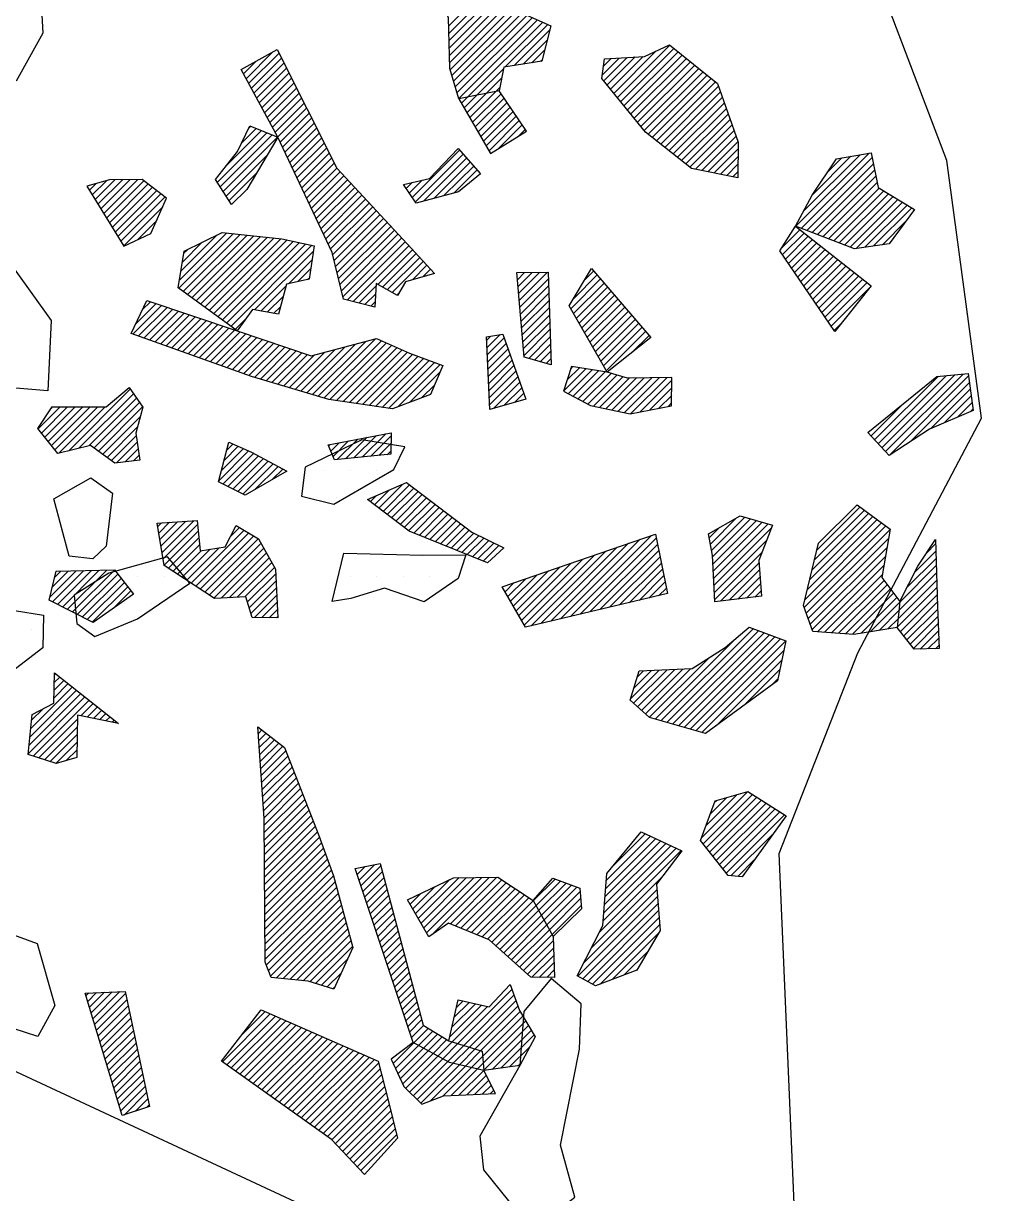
# Model space of a CAD drawing. Header units: metres. Extents: x -15 to -9.58, y -12.28 to -6.71.
# Drawn here: x -11.148 to -10.694, y -11.654 to -11.102 of the extents above; entities that cross this region are included whole.
import ezdxf

# ---------------------------------------------------------------- set-up
doc = ezdxf.new("R2010")
doc.units = ezdxf.units.M
doc.header["$LTSCALE"] = 25
doc.header["$MEASUREMENT"] = 0
doc.linetypes.add('STRICHPUNKTX2', pattern=[2, 1, -0.5, 0, -0.5])
doc.layers.get('0').update_dxf_attribs({"linetype": 'CONTINUOUS'})
for name, color, linetype in [('BEFUND', 1, 'CONTINUOUS'), ('GRABUNGSGRENZE', 3, 'STRICHPUNKTX2'), ('KNOCHEN', 2, 'CONTINUOUS'), ('KNOCHENSCHRAFF', 2, 'CONTINUOUS'), ('STEINE', 4, 'CONTINUOUS'), ('STEINESCHRAFF', 4, 'CONTINUOUS')]:
    doc.layers.add(name, color=color, linetype=linetype)

# ---------------------------------------------------------------- blocks, each defined once
blk = doc.blocks.new('*X7')
at = {"color": 0}
for p, q in [((-1094.728, -1110.285), (-1093.044, -1108.601)), ((-1094.719, -1110.629), (-1092.912, -1108.822)), ((-1094.71, -1110.973), (-1092.73, -1108.993)), ((-1094.7, -1111.317), (-1092.486, -1109.103)), ((-1094.691, -1111.662), (-1092.242, -1109.213)), ((-1094.682, -1112.006), (-1091.998, -1109.322)), ((-1094.657, -1112.335), (-1091.754, -1109.432)), ((-1094.575, -1112.606), (-1091.51, -1109.541)), ((-1094.492, -1112.877), (-1091.266, -1109.651)), ((-1094.41, -1113.148), (-1091.022, -1109.761)), ((-1094.327, -1113.419), (-1090.779, -1109.87)), ((-1094.245, -1113.69), (-1090.535, -1109.98)), ((-1093.833, -1113.632), (-1090.291, -1110.09)), ((-1092.053, -1112.205), (-1090.047, -1110.199)), ((-1091.634, -1112.14), (-1089.955, -1110.461)), ((-1091.216, -1112.075), (-1090.078, -1110.938)), ((-1086.771, -1113.641), (-1084.303, -1111.173)), ((-1104.276, -1112.762), (-1103.015, -1111.5)), ((-1104.152, -1112.991), (-1102.726, -1111.565)), ((-1090.797, -1112.01), (-1090.202, -1111.415)), ((-1087.246, -1113.055), (-1085.927, -1111.736)), ((-1087.088, -1113.251), (-1085.549, -1111.711)), ((-1086.929, -1113.446), (-1084.935, -1111.452)), ((-1086.613, -1113.836), (-1084.107, -1111.33)), ((-1086.454, -1114.032), (-1083.911, -1111.488)), ((-1086.296, -1114.227), (-1083.714, -1111.645)), ((-1104.401, -1112.533), (-1103.81, -1111.942)), ((-1104.027, -1113.219), (-1102.607, -1111.8)), ((-1103.902, -1113.448), (-1102.489, -1112.035)), ((-1103.778, -1113.677), (-1102.371, -1112.27)), ((-1093.391, -1113.543), (-1092.14, -1112.293)), ((-1090.378, -1111.945), (-1090.325, -1111.892)), ((-1087.474, -1112.577), (-1086.684, -1111.786)), ((-1087.423, -1112.172), (-1087.062, -1111.811)), ((-1087.404, -1112.86), (-1086.305, -1111.761)), ((-1086.138, -1114.422), (-1083.518, -1111.803)), ((-1085.98, -1114.617), (-1083.322, -1111.96)), ((-1085.821, -1114.813), (-1083.126, -1112.118)), ((-1085.663, -1115.008), (-1082.93, -1112.275)), ((-1103.653, -1113.906), (-1102.252, -1112.505)), ((-1103.529, -1114.135), (-1102.134, -1112.741)), ((-1092.949, -1113.455), (-1092.228, -1112.734)), ((-1085.505, -1115.203), (-1082.734, -1112.432)), ((-1085.322, -1115.374), (-1082.538, -1112.59)), ((-1085.125, -1115.53), (-1082.342, -1112.747)), ((-1103.404, -1114.364), (-1102.016, -1112.976)), ((-1103.279, -1114.593), (-1101.897, -1113.211)), ((-1093.73, -1114.59), (-1092.507, -1113.367)), ((-1092.507, -1113.367), (-1092.315, -1113.174)), ((-1084.927, -1115.687), (-1082.146, -1112.905)), ((-1084.73, -1115.843), (-1082.001, -1113.114)), ((-1084.533, -1115.999), (-1081.909, -1113.375)), ((-1103.155, -1114.822), (-1101.779, -1113.446)), ((-1103.03, -1115.051), (-1101.66, -1113.681)), ((-1102.906, -1115.28), (-1101.542, -1113.916)), ((-1094.119, -1113.918), (-1093.833, -1113.632)), ((-1093.989, -1114.142), (-1093.391, -1113.543)), ((-1093.86, -1114.366), (-1092.949, -1113.455)), ((-1093.6, -1114.814), (-1092.255, -1113.469)), ((-1093.471, -1115.037), (-1092.112, -1113.679)), ((-1093.341, -1115.261), (-1091.969, -1113.889)), ((-1084.336, -1116.155), (-1081.817, -1113.636)), ((-1084.138, -1116.312), (-1081.724, -1113.898)), ((-1102.781, -1115.509), (-1101.424, -1114.152)), ((-1102.667, -1115.749), (-1101.305, -1114.387)), ((-1093.211, -1115.485), (-1091.826, -1114.1)), ((-1093.082, -1115.709), (-1091.683, -1114.31)), ((-1083.941, -1116.468), (-1081.632, -1114.159)), ((-1083.744, -1116.624), (-1081.54, -1114.42)), ((-1104.153, -1115.113), (-1104.046, -1115.006)), ((-1102.554, -1115.989), (-1101.187, -1114.622)), ((-1102.441, -1116.229), (-1101.069, -1114.857)), ((-1092.952, -1115.933), (-1091.54, -1114.521)), ((-1092.822, -1116.157), (-1091.397, -1114.731)), ((-1092.352, -1116.04), (-1091.254, -1114.942)), ((-1083.547, -1116.781), (-1081.448, -1114.682)), ((-1083.349, -1116.937), (-1081.356, -1114.943)), ((-1105.626, -1117.647), (-1103.29, -1115.311)), ((-1105.489, -1117.864), (-1103.038, -1115.412)), ((-1105.353, -1118.08), (-1102.786, -1115.514)), ((-1105.205, -1116.873), (-1103.542, -1115.209)), ((-1104.476, -1115.79), (-1103.794, -1115.108)), ((-1102.327, -1116.469), (-1100.95, -1115.092)), ((-1102.214, -1116.71), (-1100.832, -1115.327)), ((-1102.101, -1116.95), (-1100.713, -1115.563)), ((-1091.434, -1115.476), (-1091.111, -1115.152)), ((-1083.089, -1117.03), (-1081.263, -1115.204)), ((-1082.795, -1117.089), (-1081.171, -1115.466)), ((-1101.987, -1117.19), (-1100.595, -1115.798)), ((-1101.874, -1117.431), (-1100.477, -1116.033)), ((-1096.435, -1118.355), (-1094.209, -1116.13)), ((-1082.5, -1117.149), (-1081.079, -1115.727)), ((-1082.206, -1117.208), (-1081.075, -1116.077)), ((-1105.216, -1118.297), (-1103.27, -1116.352)), ((-1101.761, -1117.671), (-1100.358, -1116.268)), ((-1101.648, -1117.911), (-1100.24, -1116.503)), ((-1096.291, -1118.565), (-1094.043, -1116.317)), ((-1095.906, -1118.534), (-1093.877, -1116.505)), ((-1095.425, -1118.406), (-1093.711, -1116.692)), ((-1081.912, -1117.268), (-1081.081, -1116.436)), ((-1078.359, -1119.725), (-1074.906, -1116.272)), ((-1078.103, -1119.822), (-1074.764, -1116.483)), ((-1078.003, -1119.015), (-1075.333, -1116.345)), ((-1077.593, -1118.252), (-1075.76, -1116.419)), ((-1076.878, -1117.183), (-1076.187, -1116.492)), ((-1105.079, -1118.514), (-1103.784, -1117.219)), ((-1101.534, -1118.151), (-1100.121, -1116.738)), ((-1101.421, -1118.392), (-1100.003, -1116.974)), ((-1101.308, -1118.632), (-1099.836, -1117.16)), ((-1094.944, -1118.278), (-1093.545, -1116.88)), ((-1094.462, -1118.15), (-1093.379, -1117.067)), ((-1081.618, -1117.327), (-1081.087, -1116.795)), ((-1081.324, -1117.386), (-1081.092, -1117.155)), ((-1077.847, -1119.92), (-1074.704, -1116.777)), ((-1077.591, -1120.017), (-1074.645, -1117.071)), ((-1111.659, -1118.023), (-1111.342, -1117.706)), ((-1111.524, -1118.242), (-1110.859, -1117.576)), ((-1111.39, -1118.461), (-1110.46, -1117.531)), ((-1111.255, -1118.68), (-1110.1, -1117.524)), ((-1111.121, -1118.899), (-1109.74, -1117.518)), ((-1110.986, -1119.118), (-1109.38, -1117.511)), ((-1110.851, -1119.337), (-1109.089, -1117.575)), ((-1110.717, -1119.556), (-1108.889, -1117.728)), ((-1101.194, -1118.872), (-1099.666, -1117.344)), ((-1101.081, -1119.112), (-1099.496, -1117.527)), ((-1100.968, -1119.353), (-1099.326, -1117.71)), ((-1096.722, -1117.935), (-1096.441, -1117.654)), ((-1096.578, -1118.145), (-1095.98, -1117.547)), ((-1077.335, -1120.115), (-1074.585, -1117.365)), ((-1077.079, -1120.213), (-1074.526, -1117.659)), ((-1110.582, -1119.774), (-1108.688, -1117.881)), ((-1110.447, -1119.993), (-1108.488, -1118.034)), ((-1110.313, -1120.212), (-1108.287, -1118.187)), ((-1110.178, -1120.431), (-1108.087, -1118.34)), ((-1100.855, -1119.593), (-1099.155, -1117.894)), ((-1100.741, -1119.833), (-1098.985, -1118.077)), ((-1100.628, -1120.073), (-1098.815, -1118.261)), ((-1076.823, -1120.31), (-1074.433, -1117.92)), ((-1076.567, -1120.408), (-1074.213, -1118.053)), ((-1076.311, -1120.505), (-1073.993, -1118.187)), ((-1076.055, -1120.603), (-1073.773, -1118.321)), ((-1110.044, -1120.65), (-1108.204, -1118.811)), ((-1100.515, -1120.314), (-1098.645, -1118.444)), ((-1100.401, -1120.554), (-1098.475, -1118.628)), ((-1100.288, -1120.794), (-1098.305, -1118.811)), ((-1075.799, -1120.701), (-1073.554, -1118.455)), ((-1075.513, -1120.768), (-1073.334, -1118.589)), ((-1075.102, -1120.71), (-1073.114, -1118.723)), ((-1074.69, -1120.652), (-1072.895, -1118.857)), ((-1109.397, -1120.357), (-1108.485, -1119.445)), ((-1100.189, -1121.049), (-1098.135, -1118.994)), ((-1100.121, -1121.334), (-1097.965, -1119.178)), ((-1100.052, -1121.619), (-1097.795, -1119.361)), ((-1074.279, -1120.594), (-1073.166, -1119.482)), ((-1099.984, -1121.904), (-1097.624, -1119.545)), ((-1099.916, -1122.19), (-1097.454, -1119.728)), ((-1099.848, -1122.475), (-1097.284, -1119.912)), ((-1079.031, -1120.75), (-1078.166, -1119.885)), ((-1078.429, -1119.795), (-1078.364, -1119.729)), ((-1107.447, -1122.649), (-1104.866, -1120.069)), ((-1107.413, -1122.262), (-1105.185, -1120.035)), ((-1107.344, -1121.84), (-1105.637, -1120.133)), ((-1107.275, -1121.417), (-1106.337, -1120.479)), ((-1107.243, -1122.799), (-1104.546, -1120.103)), ((-1107.039, -1122.948), (-1104.227, -1120.137)), ((-1106.834, -1123.098), (-1103.907, -1120.171)), ((-1106.63, -1123.247), (-1103.588, -1120.205)), ((-1106.426, -1123.397), (-1103.268, -1120.239)), ((-1106.222, -1123.546), (-1102.949, -1120.273)), ((-1106.018, -1123.696), (-1102.629, -1120.307)), ((-1105.814, -1123.845), (-1102.336, -1120.367)), ((-1105.61, -1123.995), (-1102.045, -1120.43)), ((-1105.406, -1124.144), (-1101.754, -1120.492)), ((-1105.202, -1124.294), (-1101.463, -1120.555)), ((-1099.779, -1122.76), (-1097.114, -1120.095)), ((-1099.711, -1123.045), (-1096.944, -1120.279)), ((-1099.514, -1123.202), (-1096.774, -1120.462)), ((-1078.987, -1121.06), (-1077.968, -1120.04)), ((-1078.844, -1121.271), (-1077.77, -1120.196)), ((-1078.701, -1121.481), (-1077.572, -1120.351)), ((-1078.558, -1121.691), (-1077.373, -1120.507)), ((-1107.206, -1120.995), (-1107.037, -1120.826)), ((-1104.998, -1124.443), (-1101.173, -1120.618)), ((-1103.872, -1123.671), (-1101.111, -1120.91)), ((-1099.233, -1123.275), (-1096.604, -1120.645)), ((-1098.067, -1122.462), (-1096.433, -1120.828)), ((-1097.841, -1122.59), (-1096.262, -1121.011)), ((-1078.415, -1121.902), (-1077.175, -1120.663)), ((-1078.272, -1122.112), (-1076.977, -1120.818)), ((-1078.129, -1122.323), (-1076.779, -1120.974)), ((-1077.986, -1122.533), (-1076.581, -1121.129)), ((-1102.281, -1122.434), (-1101.171, -1121.323)), ((-1097.616, -1122.719), (-1096.091, -1121.194)), ((-1097.391, -1122.847), (-1095.921, -1121.377)), ((-1096.435, -1122.245), (-1095.75, -1121.559)), ((-1077.842, -1122.744), (-1076.383, -1121.285)), ((-1077.699, -1122.954), (-1076.185, -1121.44)), ((-1077.556, -1123.165), (-1075.987, -1121.596)), ((-1101.827, -1122.333), (-1101.231, -1121.737)), ((-1101.373, -1122.232), (-1101.291, -1122.15)), ((-1095.945, -1122.107), (-1095.579, -1121.742)), ((-1095.454, -1121.97), (-1095.409, -1121.925)), ((-1091.51, -1121.916), (-1091.503, -1121.909)), ((-1091.482, -1122.241), (-1091.143, -1121.902)), ((-1091.454, -1122.566), (-1090.782, -1121.895)), ((-1091.425, -1122.892), (-1090.422, -1121.888)), ((-1091.397, -1123.217), (-1090.062, -1121.881)), ((-1091.369, -1123.542), (-1090.023, -1122.196)), ((-1088.962, -1123.61), (-1087.56, -1122.209)), ((-1088.83, -1123.124), (-1087.724, -1122.019)), ((-1088.316, -1122.258), (-1087.888, -1121.829)), ((-1077.413, -1123.375), (-1075.789, -1121.751)), ((-1077.27, -1123.586), (-1075.591, -1121.907)), ((-1077.127, -1123.796), (-1075.393, -1122.062)), ((-1076.984, -1124.007), (-1075.195, -1122.218)), ((-1103.573, -1123.726), (-1102.4, -1122.553)), ((-1098.952, -1123.347), (-1098.151, -1122.547)), ((-1091.34, -1123.867), (-1090.012, -1122.539)), ((-1088.833, -1123.835), (-1087.397, -1122.399)), ((-1088.705, -1124.06), (-1087.233, -1122.589)), ((-1088.577, -1124.286), (-1087.07, -1122.778)), ((-1076.841, -1124.217), (-1074.997, -1122.373)), ((-1076.698, -1124.428), (-1074.846, -1122.576)), ((-1109.17, -1123.666), (-1108.783, -1123.279)), ((-1103.274, -1123.78), (-1102.529, -1123.035)), ((-1098.671, -1123.42), (-1098.174, -1122.923)), ((-1098.39, -1123.492), (-1098.197, -1123.3)), ((-1097.166, -1122.975), (-1097.068, -1122.878)), ((-1091.312, -1124.193), (-1090.001, -1122.882)), ((-1091.284, -1124.518), (-1089.991, -1123.225)), ((-1088.448, -1124.511), (-1086.906, -1122.968)), ((-1088.32, -1124.736), (-1086.742, -1123.158)), ((-1109.614, -1124.817), (-1108.255, -1123.458)), ((-1109.484, -1124.333), (-1108.519, -1123.368)), ((-1109.354, -1124.91), (-1107.991, -1123.547)), ((-1109.093, -1125.003), (-1107.726, -1123.636)), ((-1108.832, -1125.096), (-1107.462, -1123.726)), ((-1108.572, -1125.189), (-1107.198, -1123.815)), ((-1102.975, -1123.835), (-1102.657, -1123.517)), ((-1091.256, -1124.843), (-1089.98, -1123.568)), ((-1088.192, -1124.961), (-1086.579, -1123.348)), ((-1088.064, -1125.187), (-1086.415, -1123.538)), ((-1087.935, -1125.412), (-1086.251, -1123.728)), ((-1108.311, -1125.282), (-1106.934, -1123.905)), ((-1108.05, -1125.375), (-1106.67, -1123.994)), ((-1107.79, -1125.468), (-1106.406, -1124.084)), ((-1107.529, -1125.56), (-1106.142, -1124.173)), ((-1107.269, -1125.653), (-1105.878, -1124.262)), ((-1107.008, -1125.746), (-1105.613, -1124.352)), ((-1106.747, -1125.839), (-1105.349, -1124.441)), ((-1104.794, -1124.593), (-1104.282, -1124.081)), ((-1091.227, -1125.168), (-1089.969, -1123.911)), ((-1091.199, -1125.494), (-1089.959, -1124.254)), ((-1087.807, -1125.637), (-1086.088, -1123.918)), ((-1087.679, -1125.863), (-1085.924, -1124.108)), ((-1087.55, -1126.088), (-1085.76, -1124.298)), ((-1076.555, -1124.638), (-1076.195, -1124.278)), ((-1106.487, -1125.932), (-1105.085, -1124.531)), ((-1106.226, -1126.025), (-1104.821, -1124.62)), ((-1105.966, -1126.118), (-1104.557, -1124.709)), ((-1105.705, -1126.211), (-1104.292, -1124.798)), ((-1105.444, -1126.304), (-1104.027, -1124.887)), ((-1105.184, -1126.397), (-1103.763, -1124.976)), ((-1092.927, -1125.1), (-1092.735, -1124.908)), ((-1092.912, -1125.439), (-1092.301, -1124.828)), ((-1092.897, -1125.777), (-1092.104, -1124.984)), ((-1091.171, -1125.819), (-1089.948, -1124.596)), ((-1090.951, -1125.953), (-1089.938, -1124.939)), ((-1087.422, -1126.313), (-1085.597, -1124.488)), ((-1087.294, -1126.538), (-1085.433, -1124.678)), ((-1086.068, -1125.666), (-1085.27, -1124.868)), ((-1104.923, -1126.49), (-1103.498, -1125.065)), ((-1104.663, -1126.583), (-1103.233, -1125.154)), ((-1104.402, -1126.676), (-1102.969, -1125.243)), ((-1104.141, -1126.769), (-1102.704, -1125.332)), ((-1103.874, -1126.855), (-1102.44, -1125.421)), ((-1103.601, -1126.935), (-1102.175, -1125.509)), ((-1101.962, -1127.418), (-1100.081, -1125.537)), ((-1101.689, -1127.498), (-1099.599, -1125.408)), ((-1101.416, -1127.579), (-1099.116, -1125.279)), ((-1101.143, -1127.659), (-1098.634, -1125.151)), ((-1100.87, -1127.74), (-1098.152, -1125.022)), ((-1100.597, -1127.82), (-1097.897, -1125.12)), ((-1100.318, -1127.895), (-1097.651, -1125.228)), ((-1100.011, -1127.941), (-1097.405, -1125.336)), ((-1099.704, -1127.988), (-1097.159, -1125.443)), ((-1099.397, -1128.034), (-1096.913, -1125.551)), ((-1092.882, -1126.116), (-1092.012, -1125.246)), ((-1092.867, -1126.455), (-1091.921, -1125.508)), ((-1090.678, -1126.034), (-1089.927, -1125.282)), ((-1103.328, -1127.016), (-1101.91, -1125.598)), ((-1103.055, -1127.096), (-1101.646, -1125.687)), ((-1102.781, -1127.177), (-1101.381, -1125.776)), ((-1102.508, -1127.257), (-1101.045, -1125.794)), ((-1102.235, -1127.338), (-1100.563, -1125.665)), ((-1099.089, -1128.081), (-1096.667, -1125.659)), ((-1098.782, -1128.127), (-1096.414, -1125.759)), ((-1098.475, -1128.174), (-1096.157, -1125.855)), ((-1098.168, -1128.22), (-1095.899, -1125.951)), ((-1097.861, -1128.267), (-1095.642, -1126.047)), ((-1092.852, -1126.793), (-1091.829, -1125.771)), ((-1092.837, -1127.132), (-1091.738, -1126.033)), ((-1090.406, -1126.114), (-1089.916, -1125.625)), ((-1090.133, -1126.195), (-1089.906, -1125.968)), ((-1097.554, -1128.313), (-1095.384, -1126.143)), ((-1097.142, -1128.255), (-1095.126, -1126.239)), ((-1096.57, -1128.036), (-1095.119, -1126.585)), ((-1092.822, -1127.47), (-1091.646, -1126.295)), ((-1092.807, -1127.809), (-1091.555, -1126.557)), ((-1089.299, -1127.483), (-1088.26, -1126.444)), ((-1089.132, -1126.962), (-1088.563, -1126.393)), ((-1089.081, -1127.618), (-1087.957, -1126.494)), ((-1088.964, -1126.441), (-1088.865, -1126.342)), ((-1088.851, -1127.742), (-1087.654, -1126.545)), ((-1088.622, -1127.866), (-1087.351, -1126.596)), ((-1095.997, -1127.817), (-1095.381, -1127.201)), ((-1092.792, -1128.147), (-1091.463, -1126.819)), ((-1092.6, -1128.309), (-1091.372, -1127.081)), ((-1088.392, -1127.99), (-1087.066, -1126.664)), ((-1088.162, -1128.114), (-1086.79, -1126.741)), ((-1087.903, -1128.208), (-1086.514, -1126.819)), ((-1087.61, -1128.268), (-1086.223, -1126.881)), ((-1087.316, -1128.328), (-1085.866, -1126.878)), ((-1087.023, -1128.389), (-1085.509, -1126.875)), ((-1086.73, -1128.449), (-1085.153, -1126.872)), ((-1086.436, -1128.509), (-1084.796, -1126.869)), ((-1086.134, -1128.56), (-1084.439, -1126.865)), ((-1085.695, -1128.475), (-1084.2, -1126.98)), ((-1074.644, -1129.798), (-1071.641, -1126.795)), ((-1074.474, -1129.982), (-1071.253, -1126.761)), ((-1074.304, -1130.166), (-1070.866, -1126.727)), ((-1074.135, -1130.35), (-1070.478, -1126.693)), ((-1073.965, -1130.533), (-1070.217, -1126.785)), ((-1072.966, -1129.888), (-1070.176, -1127.098)), ((-1112.636, -1130.313), (-1109.734, -1127.411)), ((-1112.164, -1130.195), (-1109.588, -1127.619)), ((-1092.105, -1128.167), (-1091.28, -1127.343)), ((-1091.61, -1128.026), (-1091.189, -1127.605)), ((-1085.256, -1128.39), (-1084.205, -1127.339)), ((-1084.817, -1128.304), (-1084.211, -1127.698)), ((-1071.989, -1129.264), (-1070.135, -1127.41)), ((-1071.367, -1128.996), (-1070.094, -1127.723)), ((-1114.078, -1129.28), (-1113.041, -1128.244)), ((-1113.92, -1129.477), (-1112.686, -1128.243)), ((-1113.763, -1129.673), (-1112.331, -1128.241)), ((-1113.606, -1129.87), (-1111.976, -1128.239)), ((-1113.468, -1128.318), (-1113.397, -1128.246)), ((-1113.449, -1130.066), (-1111.621, -1128.238)), ((-1113.292, -1130.262), (-1111.266, -1128.236)), ((-1113.107, -1130.431), (-1110.91, -1128.235)), ((-1111.693, -1130.077), (-1109.443, -1127.828)), ((-1111.442, -1130.181), (-1109.297, -1128.036)), ((-1111.237, -1130.329), (-1109.152, -1128.244)), ((-1091.114, -1127.884), (-1091.097, -1127.867)), ((-1084.378, -1128.219), (-1084.216, -1128.057)), ((-1074.814, -1129.614), (-1073.277, -1128.078)), ((-1070.745, -1128.728), (-1070.053, -1128.035)), ((-1111.031, -1130.476), (-1109.257, -1128.703)), ((-1070.123, -1128.459), (-1070.012, -1128.348)), ((-1110.825, -1130.624), (-1109.386, -1129.185)), ((-1110.62, -1130.772), (-1109.447, -1129.599)), ((-1110.376, -1130.882), (-1109.402, -1129.908)), ((-1100.278, -1130.33), (-1099.874, -1129.927)), ((-1100.175, -1130.58), (-1099.438, -1129.843)), ((-1099.973, -1130.732), (-1099.001, -1129.76)), ((-1099.58, -1130.693), (-1098.564, -1129.676)), ((-1099.187, -1130.653), (-1098.127, -1129.593)), ((-1098.794, -1130.614), (-1097.69, -1129.51)), ((-1098.402, -1130.575), (-1097.439, -1129.613)), ((-1109.976, -1130.836), (-1109.358, -1130.217)), ((-1105.561, -1131.724), (-1104.157, -1130.32)), ((-1105.437, -1131.246), (-1104.401, -1130.211)), ((-1105.369, -1131.885), (-1103.919, -1130.436)), ((-1105.313, -1130.769), (-1104.646, -1130.101)), ((-1105.189, -1130.291), (-1104.89, -1129.992)), ((-1100.38, -1130.079), (-1100.311, -1130.01)), ((-1098.009, -1130.536), (-1097.445, -1129.972)), ((-1097.616, -1130.497), (-1097.451, -1130.331)), ((-1109.577, -1130.79), (-1109.313, -1130.526)), ((-1105.133, -1132.003), (-1103.689, -1130.559)), ((-1104.897, -1132.121), (-1103.458, -1130.682)), ((-1104.661, -1132.238), (-1103.228, -1130.805)), ((-1104.425, -1132.356), (-1102.998, -1130.928)), ((-1103.871, -1132.155), (-1102.767, -1131.052)), ((-1103.021, -1131.658), (-1102.537, -1131.175)), ((-1098.216, -1132.865), (-1097.51, -1132.158)), ((-1098.016, -1133.018), (-1096.894, -1131.896)), ((-1097.816, -1133.172), (-1096.569, -1131.924)), ((-1097.616, -1133.325), (-1096.368, -1132.077)), ((-1098.416, -1132.711), (-1098.126, -1132.42)), ((-1097.416, -1133.479), (-1096.167, -1132.23)), ((-1097.216, -1133.632), (-1095.967, -1132.383)), ((-1097.016, -1133.786), (-1095.766, -1132.535)), ((-1096.816, -1133.939), (-1095.565, -1132.688)), ((-1096.616, -1134.093), (-1095.365, -1132.841)), ((-1096.371, -1134.201), (-1095.164, -1132.994)), ((-1096.118, -1134.302), (-1094.963, -1133.147)), ((-1077.589, -1135.925), (-1074.925, -1133.261)), ((-1077.477, -1135.46), (-1075.129, -1133.112)), ((-1077.365, -1134.994), (-1075.333, -1132.962)), ((-1108.433, -1133.889), (-1108.255, -1133.711)), ((-1108.383, -1134.193), (-1107.877, -1133.686)), ((-1108.333, -1134.496), (-1107.499, -1133.662)), ((-1108.284, -1134.8), (-1107.12, -1133.637)), ((-1108.234, -1135.104), (-1106.742, -1133.612)), ((-1108.184, -1135.408), (-1106.556, -1133.78)), ((-1095.866, -1134.403), (-1094.763, -1133.3)), ((-1095.614, -1134.505), (-1094.562, -1133.453)), ((-1095.361, -1134.606), (-1094.361, -1133.606)), ((-1095.109, -1134.707), (-1094.161, -1133.759)), ((-1082.388, -1134.714), (-1081.154, -1133.48)), ((-1082.333, -1135.012), (-1080.768, -1133.447)), ((-1082.286, -1135.319), (-1080.492, -1133.525)), ((-1082.267, -1135.654), (-1080.217, -1133.603)), ((-1082.249, -1135.989), (-1079.941, -1133.681)), ((-1082.231, -1136.325), (-1079.666, -1133.759)), ((-1077.925, -1137.322), (-1074.313, -1133.71)), ((-1077.813, -1136.856), (-1074.517, -1133.561)), ((-1077.701, -1136.391), (-1074.721, -1133.411)), ((-1108.135, -1135.712), (-1106.526, -1134.103)), ((-1106.86, -1136.558), (-1104.36, -1134.059)), ((-1106.647, -1136.699), (-1104.138, -1134.19)), ((-1106.434, -1136.84), (-1103.916, -1134.322)), ((-1105.015, -1134.36), (-1104.582, -1133.927)), ((-1094.857, -1134.808), (-1093.96, -1133.911)), ((-1094.605, -1134.91), (-1093.759, -1134.064)), ((-1094.352, -1135.011), (-1093.544, -1134.203)), ((-1094.1, -1135.112), (-1093.306, -1134.318)), ((-1088.987, -1138.131), (-1085.161, -1134.305)), ((-1082.443, -1134.415), (-1081.968, -1133.94)), ((-1082.213, -1136.66), (-1079.523, -1133.97)), ((-1077.959, -1137.709), (-1074.109, -1133.86)), ((-1077.866, -1137.97), (-1073.915, -1134.019)), ((-1107.925, -1135.855), (-1106.497, -1134.427)), ((-1107.712, -1135.996), (-1106.467, -1134.751)), ((-1107.073, -1136.418), (-1105.543, -1134.888)), ((-1106.221, -1136.98), (-1103.694, -1134.453)), ((-1106.008, -1137.121), (-1103.563, -1134.675)), ((-1105.795, -1137.261), (-1103.437, -1134.903)), ((-1093.848, -1135.213), (-1093.068, -1134.434)), ((-1093.595, -1135.315), (-1092.83, -1134.549)), ((-1093.343, -1135.416), (-1092.592, -1134.665)), ((-1093.091, -1135.517), (-1092.354, -1134.781)), ((-1090.375, -1138.458), (-1086.779, -1134.862)), ((-1089.912, -1138.349), (-1086.239, -1134.676)), ((-1089.45, -1138.24), (-1085.7, -1134.49)), ((-1088.525, -1138.022), (-1084.936, -1134.433)), ((-1088.062, -1137.913), (-1084.876, -1134.727)), ((-1082.195, -1136.995), (-1079.741, -1134.541)), ((-1077.772, -1138.23), (-1073.988, -1134.446)), ((-1077.679, -1138.491), (-1074.061, -1134.872)), ((-1072.203, -1135.136), (-1071.773, -1134.705)), ((-1107.499, -1136.136), (-1106.383, -1135.021)), ((-1107.286, -1136.277), (-1105.963, -1134.954)), ((-1105.446, -1137.266), (-1103.311, -1135.131)), ((-1105.072, -1137.246), (-1103.186, -1135.359)), ((-1091.29, -1138.312), (-1088.396, -1135.419)), ((-1091.161, -1138.537), (-1087.857, -1135.233)), ((-1090.837, -1138.567), (-1087.318, -1135.047)), ((-1087.6, -1137.804), (-1084.817, -1135.021)), ((-1087.137, -1137.695), (-1084.757, -1135.316)), ((-1082.176, -1137.331), (-1079.959, -1135.113)), ((-1077.586, -1138.751), (-1074.134, -1135.299)), ((-1073.12, -1136.76), (-1071.75, -1135.39)), ((-1072.761, -1136.047), (-1071.761, -1135.047)), ((-1113.525, -1137.213), (-1112.286, -1135.975)), ((-1113.414, -1136.748), (-1112.648, -1135.982)), ((-1113.404, -1137.446), (-1111.925, -1135.967)), ((-1113.303, -1136.284), (-1113.009, -1135.99)), ((-1113.169, -1137.565), (-1111.564, -1135.959)), ((-1112.935, -1137.684), (-1111.202, -1135.951)), ((-1112.7, -1137.802), (-1110.841, -1135.943)), ((-1112.466, -1137.921), (-1110.481, -1135.937)), ((-1104.699, -1137.226), (-1103.06, -1135.587)), ((-1104.325, -1137.206), (-1102.935, -1135.815)), ((-1091.676, -1137.638), (-1090.014, -1135.976)), ((-1091.547, -1137.863), (-1089.475, -1135.79)), ((-1091.418, -1138.087), (-1088.935, -1135.604)), ((-1086.675, -1137.587), (-1084.698, -1135.61)), ((-1086.212, -1137.478), (-1084.639, -1135.904)), ((-1081.903, -1137.41), (-1080.093, -1135.601)), ((-1081.499, -1137.361), (-1080.068, -1135.93)), ((-1077.337, -1138.855), (-1074.208, -1135.726)), ((-1073.458, -1137.451), (-1071.739, -1135.732)), ((-1112.231, -1138.04), (-1110.324, -1136.134)), ((-1111.996, -1138.159), (-1110.168, -1136.331)), ((-1111.762, -1138.278), (-1110.012, -1136.528)), ((-1104.211, -1137.445), (-1102.877, -1136.111)), ((-1104.13, -1137.718), (-1102.86, -1136.447)), ((-1092.063, -1136.964), (-1091.631, -1136.533)), ((-1091.934, -1137.189), (-1091.092, -1136.347)), ((-1091.805, -1137.414), (-1090.553, -1136.161)), ((-1085.75, -1137.369), (-1084.579, -1136.198)), ((-1085.287, -1137.26), (-1084.52, -1136.492)), ((-1081.096, -1137.311), (-1080.044, -1136.259)), ((-1080.692, -1137.261), (-1080.019, -1136.587)), ((-1077.006, -1138.877), (-1074.281, -1136.153)), ((-1076.675, -1138.9), (-1074.202, -1136.428)), ((-1073.536, -1138.236), (-1071.716, -1136.417)), ((-1073.497, -1137.844), (-1071.728, -1136.074)), ((-1111.527, -1138.397), (-1109.855, -1136.725)), ((-1110.485, -1137.709), (-1109.699, -1136.923)), ((-1104.049, -1137.99), (-1102.842, -1136.784)), ((-1103.883, -1138.178), (-1102.825, -1137.12)), ((-1092.192, -1136.74), (-1092.171, -1136.718)), ((-1084.825, -1137.151), (-1084.46, -1136.786)), ((-1080.289, -1137.211), (-1079.994, -1136.916)), ((-1076.344, -1138.923), (-1074.051, -1136.63)), ((-1076.013, -1138.945), (-1073.9, -1136.832)), ((-1075.682, -1138.968), (-1073.748, -1137.034)), ((-1073.575, -1138.628), (-1071.705, -1136.759)), ((-1073.429, -1138.837), (-1071.694, -1137.101)), ((-1103.535, -1138.183), (-1102.808, -1137.456)), ((-1075.278, -1138.917), (-1073.597, -1137.237)), ((-1074.857, -1138.851), (-1073.458, -1137.451)), ((-1073.275, -1139.036), (-1071.683, -1137.444)), ((-1103.187, -1138.189), (-1102.791, -1137.793)), ((-1102.839, -1138.194), (-1102.774, -1138.129)), ((-1074.437, -1138.784), (-1073.497, -1137.844)), ((-1074.016, -1138.717), (-1073.536, -1138.236)), ((-1073.121, -1139.235), (-1071.671, -1137.785)), ((-1072.966, -1139.434), (-1071.659, -1138.127)), ((-1084.719, -1143.055), (-1080.373, -1138.709)), ((-1073.596, -1138.65), (-1073.575, -1138.628)), ((-1072.812, -1139.633), (-1071.647, -1138.468)), ((-1084.993, -1142.976), (-1081.171, -1139.153)), ((-1084.444, -1143.133), (-1080.115, -1138.805)), ((-1084.169, -1143.212), (-1079.857, -1138.9)), ((-1083.894, -1143.291), (-1079.599, -1138.996)), ((-1083.619, -1143.369), (-1079.341, -1139.092)), ((-1083.344, -1143.448), (-1079.083, -1139.187)), ((-1083.069, -1143.526), (-1078.839, -1139.296)), ((-1072.495, -1139.67), (-1071.634, -1138.809)), ((-1072.132, -1139.66), (-1071.622, -1139.151)), ((-1082.794, -1143.605), (-1078.93, -1139.741)), ((-1071.768, -1139.65), (-1071.61, -1139.492)), ((-1085.266, -1142.895), (-1082.449, -1140.078)), ((-1082.121, -1143.285), (-1079.021, -1140.186)), ((-1113.315, -1141.246), (-1113.054, -1140.985)), ((-1113.31, -1140.887), (-1113.252, -1140.829)), ((-1086.146, -1142.008), (-1084.797, -1140.658)), ((-1086.004, -1142.219), (-1084.426, -1140.641)), ((-1085.985, -1141.493), (-1085.167, -1140.675)), ((-1085.824, -1140.978), (-1085.538, -1140.692)), ((-1085.819, -1142.388), (-1084.056, -1140.624)), ((-1085.635, -1142.557), (-1083.685, -1140.607)), ((-1085.451, -1142.726), (-1083.315, -1140.59)), ((-1080.794, -1142.312), (-1079.113, -1140.631)), ((-1114.422, -1143.413), (-1112.462, -1141.454)), ((-1113.327, -1141.964), (-1112.66, -1141.298)), ((-1113.321, -1141.605), (-1112.857, -1141.141)), ((-1079.467, -1141.339), (-1079.204, -1141.076)), ((-1114.535, -1144.587), (-1111.87, -1141.922)), ((-1114.497, -1144.196), (-1112.068, -1141.766)), ((-1114.459, -1143.804), (-1112.265, -1141.61)), ((-1114.308, -1144.714), (-1111.673, -1142.079)), ((-1114.384, -1143.022), (-1113.846, -1142.484)), ((-1112.061, -1142.82), (-1111.476, -1142.235)), ((-1111.766, -1142.879), (-1111.278, -1142.391)), ((-1111.472, -1142.938), (-1111.081, -1142.547)), ((-1114.041, -1144.8), (-1112.221, -1142.98)), ((-1111.177, -1142.997), (-1110.884, -1142.703)), ((-1110.883, -1143.056), (-1110.686, -1142.86)), ((-1110.588, -1143.115), (-1110.489, -1143.016)), ((-1113.774, -1144.887), (-1112.227, -1143.339)), ((-1113.507, -1144.974), (-1112.232, -1143.698)), ((-1103.695, -1143.646), (-1103.526, -1143.477)), ((-1103.673, -1143.978), (-1103.327, -1143.633)), ((-1113.24, -1145.06), (-1112.238, -1144.058)), ((-1103.65, -1144.309), (-1103.129, -1143.788)), ((-1103.628, -1144.64), (-1102.931, -1143.943)), ((-1103.606, -1144.972), (-1102.733, -1144.099)), ((-1103.584, -1145.303), (-1102.535, -1144.254)), ((-1112.753, -1144.926), (-1112.243, -1144.417)), ((-1103.562, -1145.635), (-1102.397, -1144.47)), ((-1103.54, -1145.966), (-1102.298, -1144.724)), ((-1103.518, -1146.298), (-1102.199, -1144.979)), ((-1103.495, -1146.629), (-1102.1, -1145.233)), ((-1103.473, -1146.96), (-1102.001, -1145.488)), ((-1103.451, -1147.292), (-1101.902, -1145.742)), ((-1103.429, -1147.623), (-1101.802, -1145.997)), ((-1103.424, -1147.972), (-1101.703, -1146.251)), ((-1103.422, -1148.323), (-1101.604, -1146.505)), ((-1082.807, -1148.568), (-1080.626, -1146.387)), ((-1082.734, -1148.848), (-1080.409, -1146.524)), ((-1082.6, -1148.008), (-1081.117, -1146.525)), ((-1103.419, -1148.674), (-1101.505, -1146.76)), ((-1103.417, -1149.025), (-1101.406, -1147.014)), ((-1082.578, -1149.046), (-1080.192, -1146.66)), ((-1082.422, -1149.244), (-1079.976, -1146.797)), ((-1082.394, -1147.447), (-1081.61, -1146.664)), ((-1082.267, -1149.442), (-1079.759, -1146.934)), ((-1082.187, -1146.887), (-1082.104, -1146.804)), ((-1082.111, -1149.64), (-1079.543, -1147.071)), ((-1103.414, -1149.376), (-1101.307, -1147.269)), ((-1103.412, -1149.727), (-1101.208, -1147.523)), ((-1081.955, -1149.837), (-1079.326, -1147.208)), ((-1081.799, -1150.035), (-1079.11, -1147.345)), ((-1081.644, -1150.233), (-1078.893, -1147.482)), ((-1103.409, -1150.078), (-1101.109, -1147.778)), ((-1103.407, -1150.429), (-1101.01, -1148.032)), ((-1103.404, -1150.78), (-1100.91, -1148.287)), ((-1103.402, -1151.131), (-1100.813, -1148.543)), ((-1087.345, -1151.338), (-1084.731, -1148.724)), ((-1087.315, -1150.955), (-1084.972, -1148.612)), ((-1087.285, -1150.571), (-1085.213, -1148.499)), ((-1086.964, -1149.897), (-1085.454, -1148.387)), ((-1081.416, -1150.359), (-1079.385, -1148.328)), ((-1103.399, -1151.482), (-1100.719, -1148.802)), ((-1103.397, -1151.834), (-1100.625, -1149.062)), ((-1087.614, -1153.022), (-1083.766, -1149.174)), ((-1087.435, -1152.489), (-1084.007, -1149.061)), ((-1087.405, -1152.105), (-1084.249, -1148.949)), ((-1087.375, -1151.722), (-1084.49, -1148.837)), ((-1103.394, -1152.185), (-1100.532, -1149.322)), ((-1103.392, -1152.536), (-1100.438, -1149.582)), ((-1103.389, -1152.887), (-1100.344, -1149.842)), ((-1098.95, -1150.569), (-1098.222, -1149.841)), ((-1081.093, -1150.389), (-1080.317, -1149.614)), ((-1103.387, -1153.238), (-1100.25, -1150.101)), ((-1103.384, -1153.589), (-1100.157, -1150.361)), ((-1099.126, -1150.038), (-1099.107, -1150.019)), ((-1099.038, -1150.303), (-1098.664, -1149.93)), ((-1098.861, -1150.834), (-1097.926, -1149.898)), ((-1098.773, -1151.099), (-1097.852, -1150.178)), ((-1103.382, -1153.94), (-1100.081, -1150.639)), ((-1103.379, -1154.291), (-1100.006, -1150.917)), ((-1098.685, -1151.364), (-1097.778, -1150.457)), ((-1098.597, -1151.63), (-1097.703, -1150.736)), ((-1096.412, -1151.92), (-1095.355, -1150.863)), ((-1096.284, -1152.145), (-1094.674, -1150.535)), ((-1096.156, -1152.371), (-1094.235, -1150.45)), ((-1096.028, -1152.596), (-1093.878, -1150.446)), ((-1095.9, -1152.822), (-1093.521, -1150.443)), ((-1095.772, -1153.048), (-1093.164, -1150.44)), ((-1095.475, -1153.105), (-1092.808, -1150.437)), ((-1094.644, -1152.627), (-1092.451, -1150.434)), ((-1094.394, -1152.73), (-1092.221, -1150.558)), ((-1094.144, -1152.834), (-1092.008, -1150.698)), ((-1093.893, -1152.937), (-1091.795, -1150.838)), ((-1090.736, -1151.547), (-1089.703, -1150.515)), ((-1090.61, -1151.774), (-1089.447, -1150.611)), ((-1090.483, -1152.002), (-1089.19, -1150.708)), ((-1090.357, -1152.229), (-1088.933, -1150.805)), ((-1090.231, -1152.456), (-1088.677, -1150.902)), ((-1087.981, -1153.741), (-1084.702, -1150.463)), ((-1103.32, -1154.585), (-1099.93, -1151.195)), ((-1103.217, -1154.836), (-1099.855, -1151.474)), ((-1098.508, -1151.895), (-1097.629, -1151.016)), ((-1098.42, -1152.16), (-1097.555, -1151.295)), ((-1096.54, -1151.694), (-1096.036, -1151.19)), ((-1093.643, -1153.04), (-1091.582, -1150.979)), ((-1093.393, -1153.143), (-1091.369, -1151.119)), ((-1093.143, -1153.247), (-1091.155, -1151.26)), ((-1092.892, -1153.35), (-1090.942, -1151.4)), ((-1090.105, -1152.684), (-1088.531, -1151.11)), ((-1089.978, -1152.911), (-1088.502, -1151.435)), ((-1088.628, -1155.096), (-1084.878, -1151.346)), ((-1088.347, -1154.461), (-1084.904, -1151.018)), ((-1103.114, -1155.086), (-1099.779, -1151.752)), ((-1102.858, -1155.184), (-1099.704, -1152.03)), ((-1098.332, -1152.426), (-1097.481, -1151.575)), ((-1098.244, -1152.691), (-1097.407, -1151.854)), ((-1092.686, -1153.497), (-1090.736, -1151.547)), ((-1092.5, -1153.664), (-1090.61, -1151.774)), ((-1092.314, -1153.832), (-1090.483, -1152.002)), ((-1089.852, -1153.138), (-1088.473, -1151.759)), ((-1088.399, -1155.221), (-1084.853, -1151.674)), ((-1088.171, -1155.346), (-1084.827, -1152.003)), ((-1102.538, -1155.217), (-1099.628, -1152.308)), ((-1102.217, -1155.25), (-1099.553, -1152.586)), ((-1098.155, -1152.956), (-1097.333, -1152.134)), ((-1098.067, -1153.221), (-1097.259, -1152.413)), ((-1092.127, -1153.999), (-1090.357, -1152.229)), ((-1091.941, -1154.167), (-1090.231, -1152.456)), ((-1087.943, -1155.472), (-1084.802, -1152.331)), ((-1101.897, -1155.284), (-1099.478, -1152.864)), ((-1101.577, -1155.317), (-1099.402, -1153.142)), ((-1097.979, -1153.487), (-1097.185, -1152.692)), ((-1097.891, -1153.752), (-1097.11, -1152.972)), ((-1091.755, -1154.334), (-1090.105, -1152.684)), ((-1091.569, -1154.502), (-1089.978, -1152.911)), ((-1091.383, -1154.669), (-1089.852, -1153.138)), ((-1087.587, -1155.469), (-1084.777, -1152.659)), ((-1087.019, -1155.255), (-1084.816, -1153.052)), ((-1101.272, -1155.365), (-1099.327, -1153.42)), ((-1101.002, -1155.449), (-1099.251, -1153.699)), ((-1097.802, -1154.017), (-1097.036, -1153.251)), ((-1097.714, -1154.283), (-1096.962, -1153.531)), ((-1091.197, -1154.836), (-1089.796, -1153.436)), ((-1097.626, -1154.548), (-1096.888, -1153.81)), ((-1097.537, -1154.813), (-1096.814, -1154.09)), ((-1091.011, -1155.004), (-1089.783, -1153.776)), ((-1090.8, -1155.147), (-1089.771, -1154.117)), ((-1086.452, -1155.041), (-1085.321, -1153.91)), ((-1100.731, -1155.532), (-1099.488, -1154.289)), ((-1097.449, -1155.078), (-1096.74, -1154.369)), ((-1097.361, -1155.344), (-1096.666, -1154.649)), ((-1090.452, -1155.152), (-1089.758, -1154.458)), ((-1090.104, -1155.157), (-1089.745, -1154.799)), ((-1085.884, -1154.827), (-1085.826, -1154.769)), ((-1100.461, -1155.615), (-1099.782, -1154.937)), ((-1097.273, -1155.609), (-1096.592, -1154.928)), ((-1097.184, -1155.874), (-1096.518, -1155.207)), ((-1089.755, -1155.163), (-1089.733, -1155.14)), ((-1111.822, -1156.017), (-1111.69, -1155.885)), ((-1111.74, -1156.288), (-1111.323, -1155.87)), ((-1111.659, -1156.56), (-1110.955, -1155.856)), ((-1111.577, -1156.831), (-1110.587, -1155.842)), ((-1111.495, -1157.103), (-1110.219, -1155.828)), ((-1111.413, -1157.375), (-1109.953, -1155.915)), ((-1100.191, -1155.699), (-1100.077, -1155.585)), ((-1097.096, -1156.14), (-1096.443, -1155.487)), ((-1097.008, -1156.405), (-1096.369, -1155.766)), ((-1094.285, -1158.278), (-1091.739, -1155.732)), ((-1111.331, -1157.646), (-1109.892, -1156.207)), ((-1096.92, -1156.67), (-1096.295, -1156.046)), ((-1096.831, -1156.935), (-1096.221, -1156.325)), ((-1094.681, -1157.967), (-1093.175, -1156.461)), ((-1094.577, -1157.51), (-1093.464, -1156.397)), ((-1094.474, -1157.053), (-1093.753, -1156.332)), ((-1094.37, -1156.596), (-1094.042, -1156.268)), ((-1094.014, -1158.361), (-1091.646, -1155.992)), ((-1093.744, -1158.444), (-1091.553, -1156.253)), ((-1111.249, -1157.918), (-1109.83, -1156.499)), ((-1111.167, -1158.19), (-1109.769, -1156.792)), ((-1105.392, -1159.132), (-1103.133, -1156.873)), ((-1105.185, -1159.279), (-1102.887, -1156.981)), ((-1104.494, -1157.881), (-1103.378, -1156.765)), ((-1096.743, -1157.201), (-1096.147, -1156.605)), ((-1096.655, -1157.466), (-1096.073, -1156.884)), ((-1094.555, -1158.195), (-1092.886, -1156.526)), ((-1093.473, -1158.527), (-1091.46, -1156.513)), ((-1093.203, -1158.61), (-1091.358, -1156.765)), ((-1093.124, -1158.885), (-1091.225, -1156.986)), ((-1111.085, -1158.461), (-1109.708, -1157.084)), ((-1111.003, -1158.733), (-1109.646, -1157.376)), ((-1104.979, -1159.426), (-1102.642, -1157.089)), ((-1104.772, -1159.573), (-1102.396, -1157.197)), ((-1104.566, -1159.72), (-1102.151, -1157.305)), ((-1104.359, -1159.867), (-1101.905, -1157.413)), ((-1104.153, -1160.014), (-1101.66, -1157.521)), ((-1096.566, -1157.731), (-1095.999, -1157.163)), ((-1096.478, -1157.997), (-1095.908, -1157.426)), ((-1096.368, -1158.24), (-1095.688, -1157.56)), ((-1093.093, -1159.208), (-1091.092, -1157.206)), ((-1093.062, -1159.531), (-1090.958, -1157.426)), ((-1110.921, -1159.004), (-1109.585, -1157.668)), ((-1110.839, -1159.276), (-1109.523, -1157.96)), ((-1103.946, -1160.161), (-1101.414, -1157.629)), ((-1103.74, -1160.309), (-1101.169, -1157.737)), ((-1103.534, -1160.456), (-1100.923, -1157.845)), ((-1103.327, -1160.603), (-1100.678, -1157.954)), ((-1103.121, -1160.75), (-1100.432, -1158.062)), ((-1096.139, -1158.365), (-1095.467, -1157.693)), ((-1095.911, -1158.49), (-1095.247, -1157.826)), ((-1095.683, -1158.616), (-1095.027, -1157.959)), ((-1095.455, -1158.741), (-1094.806, -1158.092)), ((-1092.671, -1159.492), (-1090.825, -1157.647)), ((-1092.262, -1159.437), (-1090.692, -1157.867)), ((-1110.757, -1159.548), (-1109.462, -1158.252)), ((-1110.675, -1159.819), (-1109.4, -1158.544)), ((-1102.914, -1160.897), (-1100.187, -1158.17)), ((-1102.708, -1161.044), (-1099.942, -1158.278)), ((-1102.501, -1161.191), (-1099.696, -1158.386)), ((-1102.295, -1161.338), (-1099.451, -1158.494)), ((-1102.088, -1161.485), (-1099.205, -1158.602)), ((-1097.345, -1159.216), (-1096.368, -1158.24)), ((-1097.233, -1159.458), (-1096.139, -1158.365)), ((-1097.121, -1159.7), (-1095.911, -1158.49)), ((-1097.01, -1159.942), (-1095.683, -1158.616)), ((-1095.227, -1158.866), (-1094.555, -1158.195)), ((-1094.999, -1158.992), (-1094.285, -1158.278)), ((-1094.77, -1159.117), (-1094.014, -1158.361)), ((-1094.506, -1159.206), (-1093.744, -1158.444)), ((-1094.219, -1159.273), (-1093.473, -1158.527)), ((-1093.933, -1159.34), (-1093.203, -1158.61)), ((-1091.853, -1159.381), (-1090.895, -1158.424)), ((-1110.593, -1160.091), (-1109.339, -1158.837)), ((-1110.511, -1160.363), (-1109.278, -1159.129)), ((-1101.882, -1161.632), (-1098.96, -1158.71)), ((-1101.675, -1161.779), (-1098.714, -1158.818)), ((-1101.469, -1161.926), (-1098.469, -1158.926)), ((-1101.262, -1162.074), (-1098.223, -1159.034)), ((-1101.056, -1162.221), (-1098.028, -1159.193)), ((-1096.898, -1160.184), (-1095.455, -1158.741)), ((-1096.752, -1160.391), (-1095.227, -1158.866)), ((-1096.572, -1160.566), (-1094.999, -1158.992)), ((-1096.393, -1160.74), (-1094.77, -1159.117)), ((-1096.214, -1160.914), (-1094.506, -1159.206)), ((-1093.647, -1159.408), (-1093.124, -1158.885)), ((-1093.36, -1159.475), (-1093.093, -1159.208)), ((-1091.443, -1159.326), (-1091.308, -1159.19)), ((-1110.43, -1160.634), (-1109.216, -1159.421)), ((-1110.348, -1160.906), (-1109.155, -1159.713)), ((-1100.849, -1162.368), (-1097.956, -1159.475)), ((-1100.643, -1162.515), (-1097.885, -1159.757)), ((-1096.034, -1161.088), (-1094.219, -1159.273)), ((-1095.558, -1160.966), (-1093.933, -1159.34)), ((-1094.986, -1160.747), (-1093.647, -1159.408)), ((-1094.608, -1160.722), (-1093.36, -1159.475)), ((-1094.237, -1160.705), (-1093.074, -1159.542)), ((-1093.866, -1160.687), (-1092.948, -1159.77)), ((-1093.074, -1159.542), (-1093.062, -1159.531)), ((-1110.266, -1161.177), (-1109.093, -1160.005)), ((-1110.184, -1161.449), (-1109.032, -1160.297)), ((-1100.436, -1162.662), (-1097.813, -1160.039)), ((-1100.233, -1162.812), (-1097.742, -1160.321)), ((-1093.495, -1160.67), (-1092.829, -1160.005)), ((-1093.124, -1160.652), (-1092.711, -1160.24)), ((-1110.028, -1161.647), (-1108.971, -1160.589)), ((-1109.49, -1161.463), (-1108.909, -1160.882)), ((-1100.061, -1162.994), (-1097.67, -1160.603)), ((-1092.753, -1160.635), (-1092.592, -1160.475)), ((-1108.952, -1161.278), (-1108.848, -1161.174)), ((-1099.89, -1163.176), (-1097.599, -1160.885)), ((-1099.719, -1163.359), (-1097.528, -1161.167)), ((-1099.548, -1163.541), (-1097.457, -1161.451)), ((-1099.377, -1163.723), (-1097.387, -1161.734)), ((-1099.205, -1163.906), (-1097.317, -1162.017)), ((-1099.034, -1164.088), (-1097.247, -1162.3)), ((-1098.863, -1164.27), (-1097.176, -1162.584))]:
    blk.add_line(p, q, dxfattribs=at)
blk = doc.blocks.new('*X11')
at = {"color": 0}
for p, q in [((-1114.375, -1111.25), (-1114.375, -1111.25)), ((-1098.75, -1130), (-1098.75, -1130)), ((-1100.625, -1131.25), (-1100.625, -1131.25)), ((-1099.375, -1131.25), (-1099.375, -1131.25)), ((-1098.125, -1131.25), (-1098.125, -1131.25)), ((-1101.25, -1132.5), (-1101.25, -1132.5)), ((-1100, -1132.5), (-1100, -1132.5)), ((-1110.625, -1136.25), (-1110.625, -1136.25)), ((-1109.375, -1136.25), (-1109.375, -1136.25)), ((-1108.125, -1136.25), (-1108.125, -1136.25)), ((-1099.375, -1136.25), (-1099.375, -1136.25)), ((-1098.125, -1136.25), (-1098.125, -1136.25)), ((-1096.875, -1136.25), (-1096.875, -1136.25)), ((-1095.625, -1136.25), (-1095.625, -1136.25)), ((-1094.375, -1136.25), (-1094.375, -1136.25)), ((-1111.25, -1137.5), (-1111.25, -1137.5)), ((-1110, -1137.5), (-1110, -1137.5)), ((-1108.75, -1137.5), (-1108.75, -1137.5)), ((-1114.375, -1138.75), (-1114.375, -1138.75)), ((-1110.625, -1138.75), (-1110.625, -1138.75))]:
    blk.add_line(p, q, dxfattribs=at)

msp = doc.modelspace()

# ---------------------------------------------------------------- linework, layer by layer
at = {"layer": 'BEFUND'}
msp.add_lwpolyline([(-10.78475, -11.76676), (-10.78431, -11.65836), (-10.79143, -11.49313), (-10.7543, -11.39841), (-10.69602, -11.28771), (-10.71248, -11.16617), (-10.75312, -11.05903), (-10.7631, -10.94625), (-10.75203, -10.75735), (-10.76269, -10.45856), (-10.76223, -10.32963)], dxfattribs=at)
at = {"layer": 'GRABUNGSGRENZE', "flags": 128}
msp.add_lwpolyline([(-12.20766, -7.90191), (-9.58177, -9.13042), (-9.62048, -9.68938), (-9.67478, -9.97137), (-9.65027, -10.19904), (-9.67858, -10.48042), (-9.659, -10.79617), (-9.6522, -11.6086), (-9.69268, -12.28219), (-10.79002, -11.76427), (-12.51242, -10.96233)], dxfattribs=at)
at = {"layer": 'KNOCHEN'}
for points in [[(-10.94238, -11.13713), (-10.94674, -11.12279), (-10.94739, -11.09883), (-10.96111, -11.06295), (-10.94528, -11.06115), (-10.92839, -11.08944), (-10.89904, -11.10264), (-10.90337, -11.11939), (-10.92125, -11.12217), (-10.92346, -11.13334)], [(-10.8738, -11.11831), (-10.85492, -11.11708), (-10.84312, -11.11165), (-10.82047, -11.12984), (-10.8107, -11.15751), (-10.81096, -11.17432), (-10.83281, -11.16991), (-10.85446, -11.15276), (-10.87496, -11.12747), (-10.8738, -11.11831)], [(-11.04511, -11.12331), (-11.02814, -11.11389), (-10.99996, -11.16987), (-10.96688, -11.20555), (-10.95384, -11.21951), (-10.96766, -11.22337), (-10.97133, -11.22994), (-10.98144, -11.22418), (-10.98212, -11.23538), (-10.99684, -11.23158), (-11.0021, -11.20959), (-11.02776, -11.15517), (-11.04511, -11.12331)], [(-10.94238, -11.13713), (-10.92749, -11.16284), (-10.91051, -11.1524), (-10.92346, -11.13334), (-10.94238, -11.13713)], [(-11.04672, -11.16202), (-11.04093, -11.14987), (-11.02776, -11.15517), (-11.04241, -11.17992), (-11.04966, -11.18694), (-11.05712, -11.1751), (-11.04672, -11.16202)], [(-10.96848, -11.17749), (-10.95621, -11.17463), (-10.94274, -11.16057), (-10.93222, -11.17245), (-10.94255, -11.18095), (-10.9625, -11.18625), (-10.96848, -11.17749)], [(-10.75593, -11.20779), (-10.7838, -11.19717), (-10.77593, -11.18251), (-10.76445, -11.16536), (-10.7481, -11.16256), (-10.74479, -11.17892), (-10.72762, -11.18937), (-10.73959, -11.2055), (-10.75593, -11.20779)], [(-11.11781, -11.17824), (-11.10041, -11.20654), (-11.08758, -11.20062), (-11.08019, -11.18392), (-11.09177, -11.17508), (-11.10706, -11.17535), (-11.11781, -11.17824)], [(-11.04701, -11.24661), (-11.07473, -11.2263), (-11.07191, -11.20902), (-11.05394, -11.20012), (-11.02596, -11.20311), (-11.01072, -11.2064), (-11.013, -11.22216), (-11.02374, -11.22454), (-11.02753, -11.23875), (-11.03972, -11.23653), (-11.04701, -11.24661)], [(-10.7652, -11.24689), (-10.79111, -11.20878), (-10.7838, -11.19717), (-10.74805, -11.22524), (-10.7652, -11.24689)], [(-10.91165, -11.25889), (-10.91511, -11.21909), (-10.90032, -11.21881), (-10.89896, -11.26266), (-10.91165, -11.25889)], [(-10.87252, -11.26612), (-10.89038, -11.23476), (-10.87991, -11.21709), (-10.85188, -11.24962), (-10.87252, -11.26612)], [(-11.09697, -11.24787), (-11.0896, -11.23219), (-11.04701, -11.24661), (-11.01203, -11.25836), (-10.98133, -11.25017), (-10.96564, -11.25704), (-10.94993, -11.26289), (-10.95575, -11.27656), (-10.97369, -11.28341), (-11.00369, -11.27887), (-11.04021, -11.26812), (-11.09697, -11.24787)], [(-10.92783, -11.28361), (-10.92934, -11.24945), (-10.92167, -11.24804), (-10.91093, -11.27878), (-10.92783, -11.28361)], [(-10.86288, -11.26882), (-10.87252, -11.26612), (-10.88929, -11.26331), (-10.89304, -11.27498), (-10.8804, -11.2818), (-10.86161, -11.28566), (-10.84218, -11.28188), (-10.84198, -11.26863), (-10.86288, -11.26882)], [(-10.73961, -11.30538), (-10.74963, -11.29452), (-10.71712, -11.26802), (-10.70232, -11.26672), (-10.70004, -11.28408), (-10.72056, -11.29293), (-10.73961, -11.30538)], [(-11.13148, -11.30442), (-11.14098, -11.29255), (-11.1342, -11.28246), (-11.10872, -11.28234), (-11.09788, -11.27334), (-11.0914, -11.28261), (-11.09464, -11.29479), (-11.0928, -11.30756), (-11.10454, -11.30891), (-11.11614, -11.30058), (-11.13148, -11.30442)], [(-11.05576, -11.31782), (-11.05088, -11.29904), (-11.04025, -11.30379), (-11.02357, -11.31271), (-11.04312, -11.32413), (-11.05576, -11.31782)], [(-11.00402, -11.30027), (-10.97437, -11.29461), (-10.97453, -11.3048), (-11.00107, -11.30745), (-11.00402, -11.30027)], [(-10.98556, -11.32604), (-10.96709, -11.31817), (-10.93637, -11.34158), (-10.92119, -11.34895), (-10.92895, -11.35596), (-10.96592, -11.34112), (-10.98556, -11.32604)], [(-10.73576, -11.38647), (-10.7562, -11.38972), (-10.77554, -11.3884), (-10.77994, -11.3761), (-10.77286, -11.34665), (-10.75474, -11.32859), (-10.73912, -11.34004), (-10.74304, -11.36291), (-10.73456, -11.37426), (-10.73576, -11.38647)], [(-11.0846, -11.33725), (-11.06572, -11.33601), (-11.06441, -11.3503), (-11.05267, -11.34844), (-11.04741, -11.33833), (-11.03681, -11.34461), (-11.02888, -11.359), (-11.0277, -11.38195), (-11.03993, -11.38176), (-11.04284, -11.37204), (-11.05763, -11.37283), (-11.08134, -11.35717), (-11.0846, -11.33725)], [(-10.8217, -11.37444), (-10.82289, -11.3525), (-10.82477, -11.34228), (-10.80986, -11.33385), (-10.79464, -11.33816), (-10.80102, -11.35488), (-10.79975, -11.37172), (-10.8217, -11.37444)], [(-10.91107, -11.3863), (-10.92199, -11.36728), (-10.84975, -11.34241), (-10.84407, -11.37052), (-10.91107, -11.3863)], [(-10.73456, -11.37426), (-10.72614, -11.35757), (-10.7178, -11.34496), (-10.71676, -11.37657), (-10.71604, -11.39645), (-10.72777, -11.39678), (-10.73576, -11.38647)], [(-11.13234, -11.35995), (-11.10481, -11.35936), (-11.09582, -11.37071), (-11.11488, -11.38417), (-11.13561, -11.37366), (-11.13234, -11.35995)], [(-10.79221, -11.41158), (-10.82623, -11.43654), (-10.85261, -11.429), (-10.86166, -11.4207), (-10.85737, -11.40701), (-10.83238, -11.40587), (-10.81694, -11.39591), (-10.80558, -11.38641), (-10.78835, -11.39279), (-10.79221, -11.41158)], [(-11.14358, -11.42755), (-11.1333, -11.42211), (-11.13308, -11.40784), (-11.10288, -11.43175), (-11.10288, -11.43175), (-11.12218, -11.42789), (-11.12249, -11.44776), (-11.13222, -11.45066), (-11.1454, -11.44638), (-11.14358, -11.42755)], [(-11.03378, -11.54442), (-11.03426, -11.47664), (-11.03716, -11.43328), (-11.02457, -11.44315), (-11.0084, -11.48468), (-11.00156, -11.50364), (-10.9924, -11.53742), (-11.00136, -11.55716), (-11.01354, -11.5534), (-11.01354, -11.5534), (-11.03084, -11.5516), (-11.03378, -11.54442)], [(-10.81554, -11.50346), (-10.82854, -11.48695), (-10.82162, -11.46821), (-10.80627, -11.46386), (-10.7881, -11.47535), (-10.80893, -11.50408), (-10.81554, -11.50346)], [(-10.8866, -11.55078), (-10.87451, -11.52701), (-10.87261, -11.50258), (-10.85651, -11.48296), (-10.83728, -11.49192), (-10.84924, -11.50753), (-10.84754, -11.52947), (-10.85853, -11.54815), (-10.87801, -11.5555), (-10.8866, -11.55078)], [(-10.96404, -11.5822), (-10.99131, -11.50024), (-10.97955, -11.49787), (-10.95933, -11.57411), (-10.94721, -11.58144), (-10.93149, -11.58627), (-10.93061, -11.59545)], [(-10.90746, -11.51529), (-10.89804, -11.53225), (-10.89732, -11.55163), (-10.90853, -11.55146), (-10.92813, -11.53383), (-10.94737, -11.52589), (-10.95664, -11.53237), (-10.96657, -11.51489), (-10.945, -11.50452), (-10.92411, -11.50433), (-10.90746, -11.51529)], [(-10.90746, -11.51529), (-10.89812, -11.50473), (-10.88546, -11.50952), (-10.88459, -11.51921), (-10.89804, -11.53225)], [(-11.10115, -11.61677), (-11.1186, -11.55891), (-11.09974, -11.55818), (-11.08834, -11.61238), (-11.10115, -11.61677)], [(-10.94721, -11.58144), (-10.94284, -11.56214), (-10.92811, -11.56542), (-10.91826, -11.55487), (-10.91387, -11.56717), (-10.90641, -11.57952), (-10.91376, -11.59317), (-10.93061, -11.59545)], [(-10.98692, -11.64452), (-11.00246, -11.62798), (-11.05438, -11.59099), (-11.03566, -11.56682), (-10.98049, -11.59111), (-10.97568, -11.61004), (-10.97136, -11.62744), (-10.98692, -11.64452)], [(-10.96404, -11.5822), (-10.97436, -11.59019), (-10.96844, -11.60302), (-10.9599, -11.61131), (-10.94965, -11.60739), (-10.92517, -11.60624), (-10.93061, -11.59545), (-10.94686, -11.59163), (-10.96404, -11.5822)]]:
    msp.add_lwpolyline(points, dxfattribs=at)
at = {"layer": 'STEINE'}
for points in [[(-11.17827, -11.13348), (-11.18262, -11.11813), (-11.18189, -11.10387), (-11.19292, -11.09198), (-11.18661, -11.07933), (-11.15888, -11.066), (-11.13978, -11.08312), (-11.13861, -11.10607), (-11.15119, -11.1288), (-11.16588, -11.12297), (-11.17827, -11.13348)], [(-11.16666, -11.27228), (-11.18322, -11.25571), (-11.19194, -11.22653), (-11.17984, -11.20174), (-11.16053, -11.20561), (-11.13459, -11.24168), (-11.13612, -11.27479), (-11.16666, -11.27228)], [(-11.01488, -11.3108), (-11.01662, -11.32454), (-11.00139, -11.32834), (-10.97311, -11.31196), (-10.96785, -11.30134), (-10.98818, -11.29797), (-11.01488, -11.3108)], [(-11.12612, -11.35291), (-11.13334, -11.32579), (-11.11586, -11.31587), (-11.10578, -11.32316), (-11.10872, -11.34808), (-11.11493, -11.3541), (-11.12612, -11.35291)], [(-11.12385, -11.37129), (-11.12253, -11.38456), (-11.11396, -11.39081), (-11.09396, -11.38246), (-11.06924, -11.36551), (-11.07975, -11.35312), (-11.10739, -11.36085), (-11.12385, -11.37129)], [(-11.0021, -11.37419), (-10.99665, -11.35135), (-10.95947, -11.35243), (-10.93908, -11.35224), (-10.94282, -11.36339), (-10.95879, -11.37435), (-10.97754, -11.36795), (-10.99342, -11.3728), (-11.0021, -11.37419)], [(-11.16908, -11.42869), (-11.18697, -11.43198), (-11.19348, -11.42474), (-11.17938, -11.40254), (-11.17393, -11.37969), (-11.16572, -11.37625), (-11.13827, -11.38075), (-11.13851, -11.39604), (-11.15346, -11.40753), (-11.16908, -11.42869)], [(-11.1525, -11.57571), (-11.16282, -11.55109), (-11.15536, -11.53031), (-11.14117, -11.53563), (-11.13296, -11.5648), (-11.14083, -11.57946), (-11.1525, -11.57571)], [(-10.91376, -11.59317), (-10.93262, -11.62651), (-10.93083, -11.64233), (-10.90782, -11.67072), (-10.88771, -11.65523), (-10.89446, -11.63067), (-10.88561, -11.58545), (-10.88477, -11.56406), (-10.89885, -11.55212), (-10.91184, -11.56771), (-10.91376, -11.59317)]]:
    msp.add_lwpolyline(points, dxfattribs=at)

# ---------------------------------------------------------------- block references
at = {"layer": 'KNOCHENSCHRAFF', "xscale": 0.01, "yscale": 0.01, "zscale": 0.01}
msp.add_blockref('*X7', (0, 0), dxfattribs=at)
at = {"layer": 'STEINESCHRAFF', "xscale": 0.01, "yscale": 0.01, "zscale": 0.01}
msp.add_blockref('*X11', (0, 0), dxfattribs=at)

doc.saveas('drawing.dxf')
